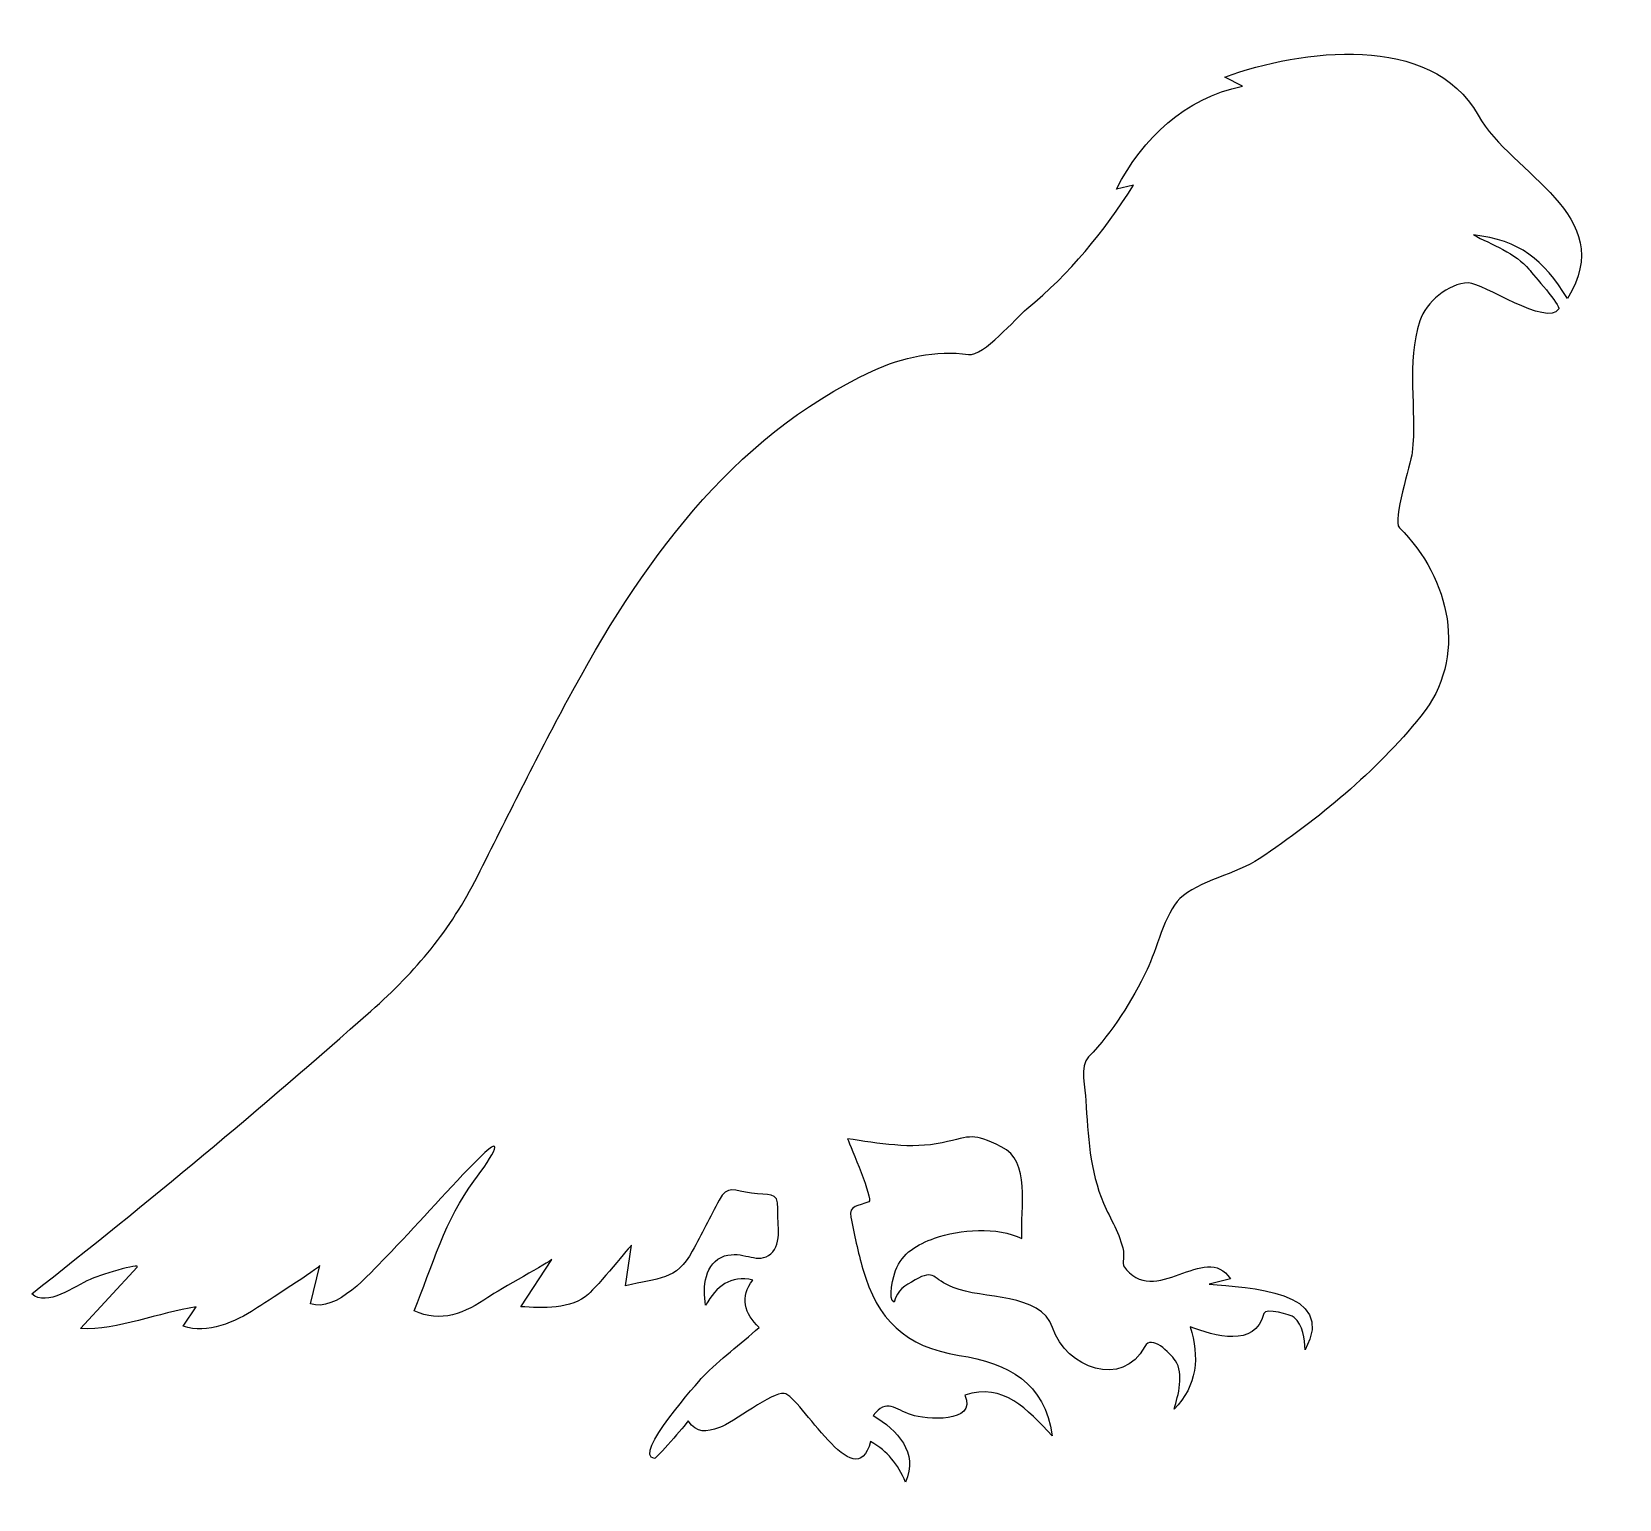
# Model space of a CAD drawing. Header units: centimetres. Extents: x -9.1 to 9.5, y -8.6 to 8.6.
import ezdxf

# ---------------------------------------------------------------- set-up
doc = ezdxf.new("R2010")
doc.units = ezdxf.units.CM
doc.header["$MEASUREMENT"] = 0
doc.layers.add('Camada 1', color=7, linetype='Continuous')

msp = doc.modelspace()

# ---------------------------------------------------------------- linework, layer by layer
at = {"layer": 'Camada 1'}
msp.add_open_spline([(-9.10028, -6.17262), (-8.92306, -6.33354), (-8.59826, -6.0816), (-8.41586, -6.00337), (-8.41586, -6.00337), (-8.34805, -5.97397), (-7.7998, -5.79226), (-7.86365, -5.86079), (-7.86365, -5.86079), (-7.86365, -5.86079), (-8.52868, -6.58136), (-8.52868, -6.58136), (-8.52868, -6.58136), (-8.0841, -6.60144), (-7.61081, -6.38824), (-7.16727, -6.32699), (-7.16727, -6.32699), (-7.16727, -6.32699), (-7.32075, -6.55159), (-7.32075, -6.55159), (-7.32075, -6.55159), (-7.0378, -6.65197), (-6.70885, -6.50037), (-6.47297, -6.35016), (-6.47297, -6.35016), (-6.36708, -6.28235), (-5.72174, -5.86491), (-5.71568, -5.84002), (-5.71568, -5.84002), (-5.71568, -5.84002), (-5.82731, -6.28891), (-5.82731, -6.28891), (-5.82731, -6.28891), (-5.52137, -6.39482), (-5.13442, -5.94003), (-4.9418, -5.74207), (-4.9418, -5.74207), (-4.58911, -5.38038), (-4.25825, -4.99759), (-3.90471, -4.63661), (-3.90471, -4.63661), (-3.49508, -4.21748), (-3.6787, -4.55321), (-3.90609, -4.84844), (-3.90609, -4.84844), (-4.23835, -5.28005), (-4.40258, -5.86944), (-4.60919, -6.37027), (-4.60919, -6.37027), (-4.30219, -6.52397), (-4.00419, -6.39554), (-3.74167, -6.21522), (-3.74167, -6.21522), (-3.60618, -6.1218), (-3.01071, -5.79644), (-2.99253, -5.76874), (-2.99253, -5.76874), (-2.99253, -5.76874), (-3.35578, -6.3232), (-3.35578, -6.3232), (-3.35578, -6.3232), (-3.10572, -6.34122), (-2.76205, -6.35437), (-2.56216, -6.17715), (-2.56216, -6.17715), (-2.46474, -6.08992), (-2.05477, -5.59499), (-2.05599, -5.60224), (-2.05599, -5.60224), (-2.05599, -5.60224), (-2.12642, -6.07711), (-2.12642, -6.07711), (-2.12642, -6.07711), (-1.7419, -5.98675), (-1.5247, -6.01721), (-1.3418, -5.67145), (-1.3418, -5.67145), (-1.23623, -5.47174), (-1.1305, -5.27137), (-1.02493, -5.07167), (-1.02493, -5.07167), (-0.92923, -4.89099), (-0.8524, -4.96301), (-0.64647, -4.99137), (-0.64647, -4.99137), (-0.44642, -5.01907), (-0.33064, -4.9616), (-0.33775, -5.17065), (-0.33775, -5.17065), (-0.34399, -5.35753), (-0.27806, -5.62094), (-0.44763, -5.72371), (-0.44763, -5.72371), (-0.59977, -5.81473), (-0.75238, -5.66246), (-0.96211, -5.72821), (-0.96211, -5.72821), (-1.19902, -5.80229), (-1.22169, -6.09924), (-1.18603, -6.30519), (-1.18603, -6.30519), (-1.05641, -6.08334), (-0.89668, -5.95009), (-0.63035, -6.011), (-0.63035, -6.011), (-0.78508, -6.20068), (-0.73073, -6.41457), (-0.55576, -6.56686), (-0.55576, -6.56686), (-0.77986, -6.76482), (-1.01471, -6.93442), (-1.22132, -7.15175), (-1.22132, -7.15175), (-1.25646, -7.18879), (-2.05354, -8.07655), (-1.78687, -8.10459), (-1.78687, -8.10459), (-1.76591, -8.10665), (-1.42796, -7.71936), (-1.39111, -7.66366), (-1.39111, -7.66366), (-1.2885, -7.8163), (-1.17913, -7.79344), (-1.02458, -7.74327), (-1.02458, -7.74327), (-0.86226, -7.68996), (-0.40122, -7.31687), (-0.26314, -7.34142), (-0.26314, -7.34142), (-0.06674, -7.37603), (0.57599, -8.5843), (0.7518, -7.90488), (0.7518, -7.90488), (0.96016, -8.02669), (1.06467, -8.16552), (1.16299, -8.3846), (1.16299, -8.3846), (1.31388, -8.03088), (1.06882, -7.77683), (0.78297, -7.60135), (0.78297, -7.60135), (0.93976, -7.39471), (1.04046, -7.53142), (1.23083, -7.59339), (1.23083, -7.59339), (1.39487, -7.6453), (2.00923, -7.70137), (1.85937, -7.36148), (1.85937, -7.36148), (2.31551, -7.21368), (2.59033, -7.52727), (2.88312, -7.83911), (2.88312, -7.83911), (2.80076, -7.2144), (2.36951, -6.98562), (1.7915, -6.89492), (1.7915, -6.89492), (1.15743, -6.79522), (0.82622, -6.46958), (0.66146, -5.88292), (0.66146, -5.88292), (0.60468, -5.68149), (0.55936, -5.4766), (0.5206, -5.27065), (0.5206, -5.27065), (0.49499, -5.13291), (0.60818, -5.14259), (0.73068, -5.09137), (0.73068, -5.09137), (0.78849, -5.0675), (0.51782, -4.44933), (0.48112, -4.35138), (0.48112, -4.35138), (0.83934, -4.40435), (1.23285, -4.47841), (1.59107, -4.39882), (1.59107, -4.39882), (1.95831, -4.31677), (1.93683, -4.28285), (2.2864, -4.4452), (2.2864, -4.4452), (2.63872, -4.60855), (2.50997, -5.16198), (2.52868, -5.52436), (2.52868, -5.52436), (2.23724, -5.38072), (1.80256, -5.41326), (1.5035, -5.51949), (1.5035, -5.51949), (1.29966, -5.59183), (1.12591, -5.68943), (1.04352, -5.89951), (1.04352, -5.89951), (1.03074, -5.93203), (0.94144, -6.26051), (1.02934, -6.26845), (1.02934, -6.26845), (1.06532, -6.12102), (1.15496, -6.07774), (1.27509, -6.00956), (1.27509, -6.00956), (1.51009, -5.87528), (1.47199, -5.9985), (1.72192, -6.09886), (1.72192, -6.09886), (2.06905, -6.23869), (2.75157, -6.15839), (2.88794, -6.56818), (2.88794, -6.56818), (3.04852, -7.04927), (3.71236, -7.28602), (3.97331, -6.79175), (3.97331, -6.79175), (4.05015, -6.64676), (4.26541, -6.86237), (4.33116, -6.95788), (4.33116, -6.95788), (4.43604, -7.10946), (4.36579, -7.36492), (4.31663, -7.52583), (4.31663, -7.52583), (4.58727, -7.25413), (4.61878, -6.91118), (4.50351, -6.55917), (4.50351, -6.55917), (4.79114, -6.66783), (5.26876, -6.81182), (5.37156, -6.40341), (5.37156, -6.40341), (5.38886, -6.33348), (5.6879, -6.41622), (5.72875, -6.45082), (5.72875, -6.45082), (5.82979, -6.53702), (5.85162, -6.70453), (5.85543, -6.82912), (5.85543, -6.82912), (6.24582, -6.12514), (5.17844, -6.103), (4.73024, -6.0573), (4.73024, -6.0573), (4.73024, -6.0573), (4.97736, -5.99465), (4.97736, -5.99465), (4.97736, -5.99465), (4.68836, -5.54957), (4.08442, -6.36224), (3.72273, -5.84413), (3.72273, -5.84413), (3.71511, -5.83373), (3.7262, -5.69115), (3.72236, -5.6721), (3.72236, -5.6721), (3.68188, -5.46758), (3.56869, -5.29589), (3.48807, -5.10692), (3.48807, -5.10692), (3.32884, -4.73658), (3.30119, -4.30222), (3.2804, -3.90386), (3.2804, -3.90386), (3.27347, -3.76678), (3.20772, -3.49682), (3.31154, -3.39022), (3.31154, -3.39022), (3.60367, -3.0905), (3.81618, -2.73815), (4.0003, -2.36507), (4.0003, -2.36507), (4.10828, -2.14562), (4.20797, -1.70194), (4.38379, -1.53232), (4.38379, -1.53232), (4.59768, -1.32536), (5.05316, -1.2416), (5.31721, -1.06438), (5.31721, -1.06438), (6.01566, -0.59575), (6.68397, -0.04629), (7.2156, 0.6099), (7.2156, 0.6099), (7.77215, 1.29692), (7.56033, 2.23174), (6.96329, 2.82168), (6.96329, 2.82168), (6.87468, 2.90926), (7.09794, 3.56979), (7.11315, 3.707), (7.11315, 3.707), (7.16922, 4.21127), (7.04116, 4.76401), (7.20313, 5.25203), (7.20313, 5.25203), (7.27512, 5.46764), (7.53402, 5.69436), (7.77421, 5.69746), (7.77421, 5.69746), (7.94103, 5.69955), (8.6997, 5.17605), (8.834, 5.39134), (8.834, 5.39134), (8.8589, 5.43201), (8.53841, 5.79179), (8.48443, 5.85807), (8.48443, 5.85807), (8.3342, 6.04307), (8.03863, 6.15192), (7.83202, 6.26095), (7.83202, 6.26095), (8.38198, 6.19848), (8.64919, 5.97507), (8.93782, 5.51284), (8.93782, 5.51284), (9.54491, 6.50738), (8.283, 6.9599), (7.88637, 7.66787), (7.88637, 7.66787), (7.33749, 8.64642), (5.8091, 8.44016), (4.91269, 8.11498), (4.91269, 8.11498), (4.91269, 8.11498), (5.12036, 8.00632), (5.12036, 8.00632), (5.12036, 8.00632), (4.43853, 7.86892), (3.95259, 7.39942), (3.63904, 6.79998), (3.63904, 6.79998), (3.63904, 6.79998), (3.84047, 6.84514), (3.84047, 6.84514), (3.84047, 6.84514), (3.48191, 6.28602), (3.09982, 5.81496), (2.58791, 5.39324), (2.58791, 5.39324), (2.45329, 5.28267), (2.0802, 4.83256), (1.90124, 4.85764), (1.90124, 4.85764), (1.52294, 4.90992), (1.12043, 4.82512), (0.7771, 4.66486), (0.7771, 4.66486), (-0.90412, 3.87971), (-1.95835, 2.37434), (-2.80684, 0.79869), (-2.80684, 0.79869), (-3.17458, 0.11599), (-3.51653, -0.57952), (-3.8661, -1.27136), (-3.8661, -1.27136), (-4.1873, -1.90684), (-4.57979, -2.37544), (-5.11692, -2.85238), (-5.11692, -2.85238), (-6.40722, -3.99735), (-7.74458, -5.10556), (-9.10028, -6.17262)], degree=3, knots=[0, 0, 0, 0, 0.01098901, 0.01098901, 0.01098901, 0.01098901, 0.02197802, 0.02197802, 0.02197802, 0.02197802, 0.03296703, 0.03296703, 0.03296703, 0.03296703, 0.04395604, 0.04395604, 0.04395604, 0.04395604, 0.05494505, 0.05494505, 0.05494505, 0.05494505, 0.06593407, 0.06593407, 0.06593407, 0.06593407, 0.07692308, 0.07692308, 0.07692308, 0.07692308, 0.08791209, 0.08791209, 0.08791209, 0.08791209, 0.0989011, 0.0989011, 0.0989011, 0.0989011, 0.10989011, 0.10989011, 0.10989011, 0.10989011, 0.12087912, 0.12087912, 0.12087912, 0.12087912, 0.13186813, 0.13186813, 0.13186813, 0.13186813, 0.14285714, 0.14285714, 0.14285714, 0.14285714, 0.15384615, 0.15384615, 0.15384615, 0.15384615, 0.16483516, 0.16483516, 0.16483516, 0.16483516, 0.17582418, 0.17582418, 0.17582418, 0.17582418, 0.18681319, 0.18681319, 0.18681319, 0.18681319, 0.1978022, 0.1978022, 0.1978022, 0.1978022, 0.20879121, 0.20879121, 0.20879121, 0.20879121, 0.21978022, 0.21978022, 0.21978022, 0.21978022, 0.23076923, 0.23076923, 0.23076923, 0.23076923, 0.24175824, 0.24175824, 0.24175824, 0.24175824, 0.25274725, 0.25274725, 0.25274725, 0.25274725, 0.26373626, 0.26373626, 0.26373626, 0.26373626, 0.27472527, 0.27472527, 0.27472527, 0.27472527, 0.28571429, 0.28571429, 0.28571429, 0.28571429, 0.2967033, 0.2967033, 0.2967033, 0.2967033, 0.30769231, 0.30769231, 0.30769231, 0.30769231, 0.31868132, 0.31868132, 0.31868132, 0.31868132, 0.32967033, 0.32967033, 0.32967033, 0.32967033, 0.34065934, 0.34065934, 0.34065934, 0.34065934, 0.35164835, 0.35164835, 0.35164835, 0.35164835, 0.36263736, 0.36263736, 0.36263736, 0.36263736, 0.37362637, 0.37362637, 0.37362637, 0.37362637, 0.38461538, 0.38461538, 0.38461538, 0.38461538, 0.3956044, 0.3956044, 0.3956044, 0.3956044, 0.40659341, 0.40659341, 0.40659341, 0.40659341, 0.41758242, 0.41758242, 0.41758242, 0.41758242, 0.42857143, 0.42857143, 0.42857143, 0.42857143, 0.43956044, 0.43956044, 0.43956044, 0.43956044, 0.45054945, 0.45054945, 0.45054945, 0.45054945, 0.46153846, 0.46153846, 0.46153846, 0.46153846, 0.47252747, 0.47252747, 0.47252747, 0.47252747, 0.48351648, 0.48351648, 0.48351648, 0.48351648, 0.49450549, 0.49450549, 0.49450549, 0.49450549, 0.50549451, 0.50549451, 0.50549451, 0.50549451, 0.51648352, 0.51648352, 0.51648352, 0.51648352, 0.52747253, 0.52747253, 0.52747253, 0.52747253, 0.53846154, 0.53846154, 0.53846154, 0.53846154, 0.54945055, 0.54945055, 0.54945055, 0.54945055, 0.56043956, 0.56043956, 0.56043956, 0.56043956, 0.57142857, 0.57142857, 0.57142857, 0.57142857, 0.58241758, 0.58241758, 0.58241758, 0.58241758, 0.59340659, 0.59340659, 0.59340659, 0.59340659, 0.6043956, 0.6043956, 0.6043956, 0.6043956, 0.61538462, 0.61538462, 0.61538462, 0.61538462, 0.62637363, 0.62637363, 0.62637363, 0.62637363, 0.63736264, 0.63736264, 0.63736264, 0.63736264, 0.64835165, 0.64835165, 0.64835165, 0.64835165, 0.65934066, 0.65934066, 0.65934066, 0.65934066, 0.67032967, 0.67032967, 0.67032967, 0.67032967, 0.68131868, 0.68131868, 0.68131868, 0.68131868, 0.69230769, 0.69230769, 0.69230769, 0.69230769, 0.7032967, 0.7032967, 0.7032967, 0.7032967, 0.71428571, 0.71428571, 0.71428571, 0.71428571, 0.72527473, 0.72527473, 0.72527473, 0.72527473, 0.73626374, 0.73626374, 0.73626374, 0.73626374, 0.74725275, 0.74725275, 0.74725275, 0.74725275, 0.75824176, 0.75824176, 0.75824176, 0.75824176, 0.76923077, 0.76923077, 0.76923077, 0.76923077, 0.78021978, 0.78021978, 0.78021978, 0.78021978, 0.79120879, 0.79120879, 0.79120879, 0.79120879, 0.8021978, 0.8021978, 0.8021978, 0.8021978, 0.81318681, 0.81318681, 0.81318681, 0.81318681, 0.82417582, 0.82417582, 0.82417582, 0.82417582, 0.83516484, 0.83516484, 0.83516484, 0.83516484, 0.84615385, 0.84615385, 0.84615385, 0.84615385, 0.85714286, 0.85714286, 0.85714286, 0.85714286, 0.86813187, 0.86813187, 0.86813187, 0.86813187, 0.87912088, 0.87912088, 0.87912088, 0.87912088, 0.89010989, 0.89010989, 0.89010989, 0.89010989, 0.9010989, 0.9010989, 0.9010989, 0.9010989, 0.91208791, 0.91208791, 0.91208791, 0.91208791, 0.92307692, 0.92307692, 0.92307692, 0.92307692, 0.93406593, 0.93406593, 0.93406593, 0.93406593, 0.94505495, 0.94505495, 0.94505495, 0.94505495, 0.95604396, 0.95604396, 0.95604396, 0.95604396, 0.96703297, 0.96703297, 0.96703297, 0.96703297, 0.97802198, 0.97802198, 0.97802198, 0.97802198, 1, 1, 1, 1], dxfattribs=at)

doc.saveas('drawing.dxf')
